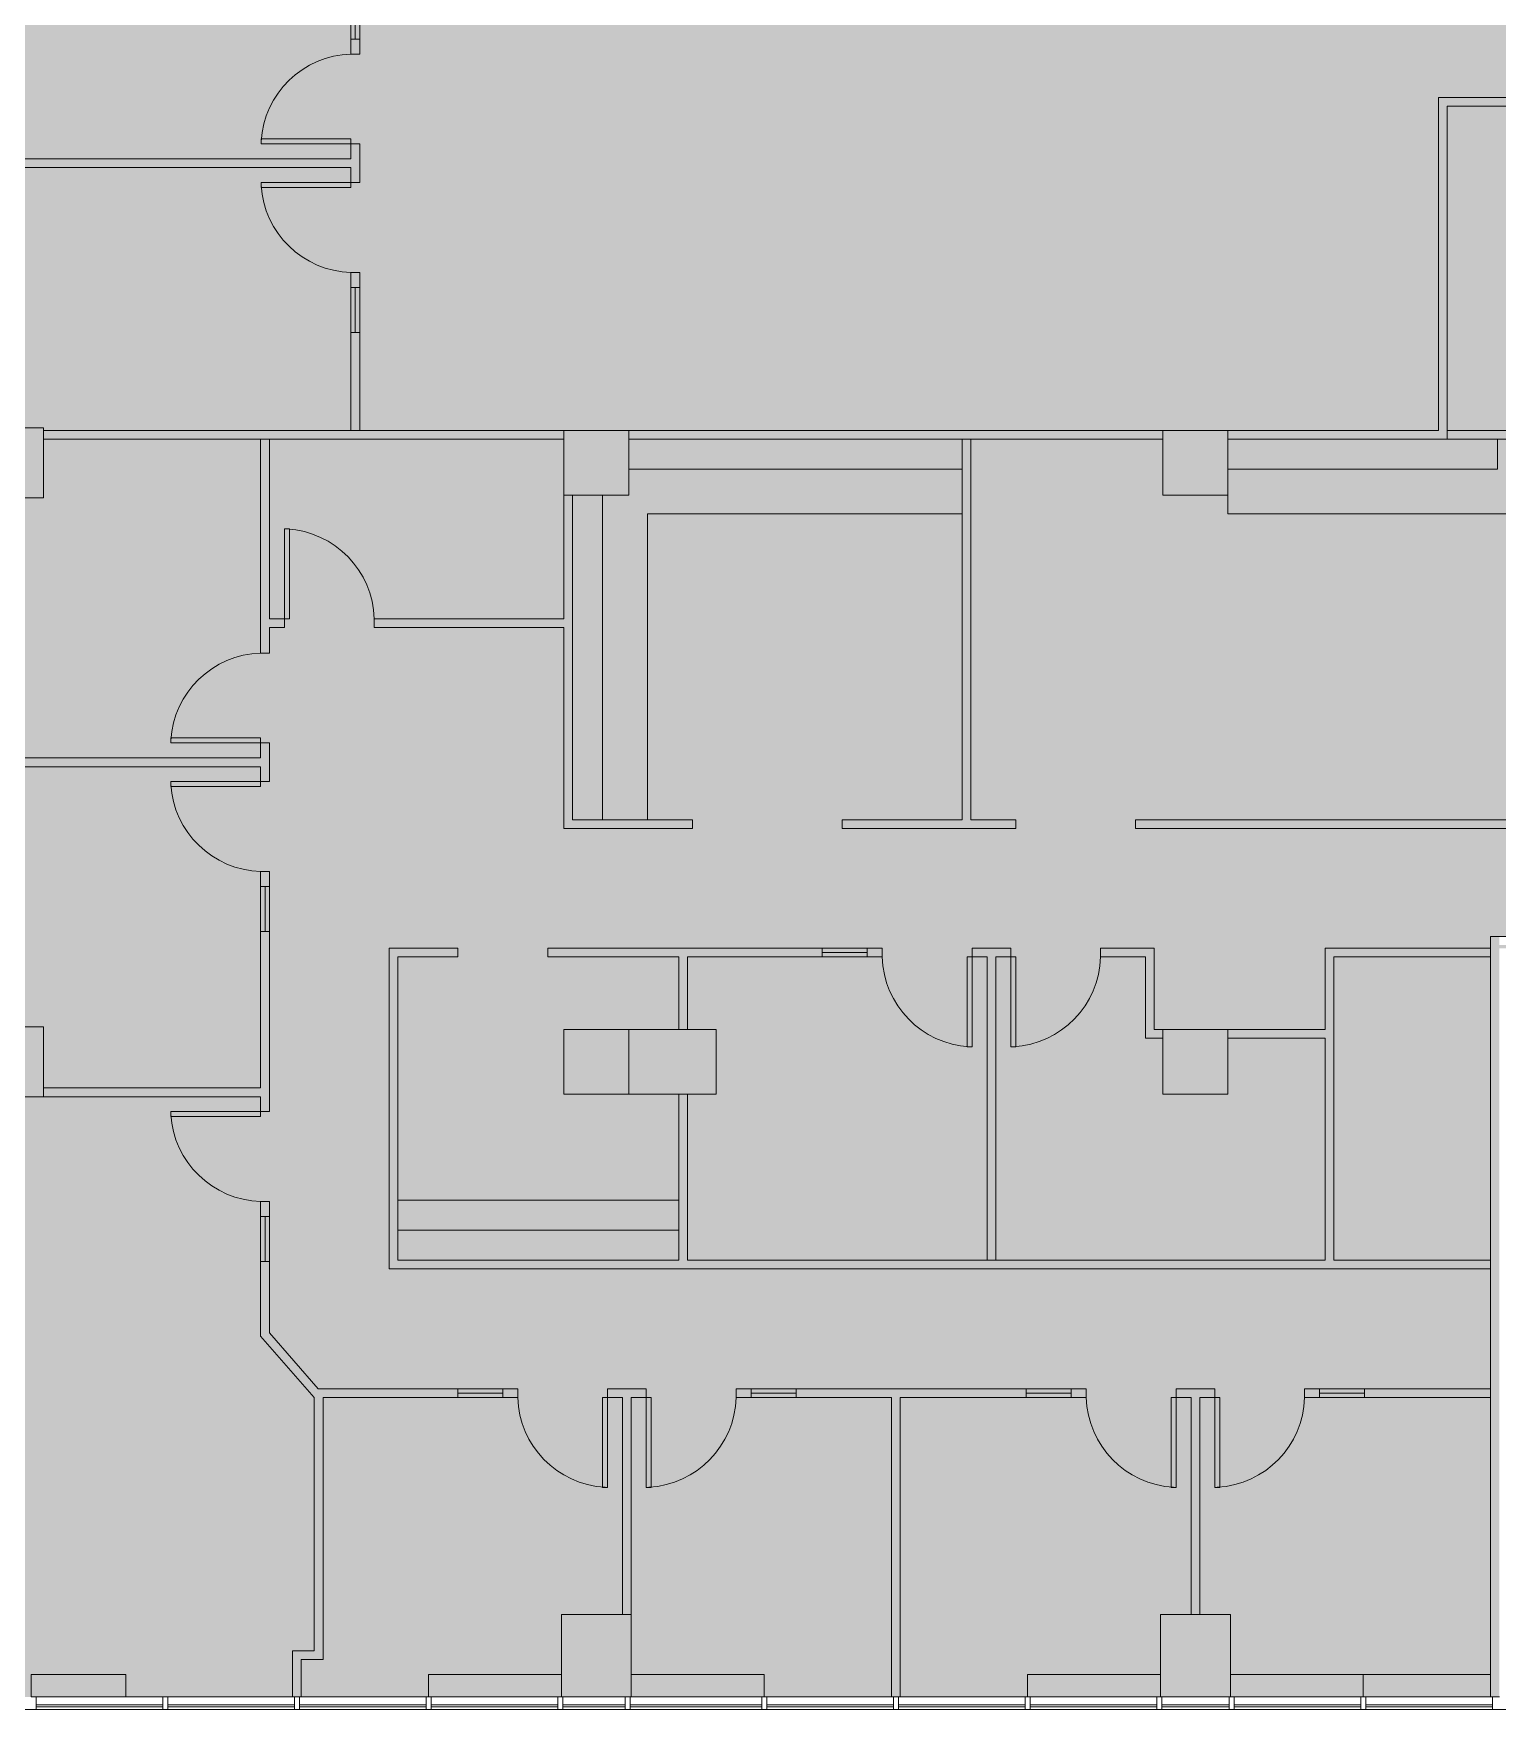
# Model space of a CAD drawing. Header units: inches. Extents: x 41 to 2552, y -541 to 533.
# Drawn here: x 348 to 935, y -541 to 130 of the extents above; entities that cross this region are included whole.
import ezdxf

# ---------------------------------------------------------------- set-up
doc = ezdxf.new("R2010")
doc.units = ezdxf.units.IN
doc.header["$MEASUREMENT"] = 0
for name, color, linetype, lineweight in [('A-DETL-GENF', 92, 'Continuous', 9), ('A-GLAZ-EXST', 7, 'Continuous', 9), ('A-WALL-PATT', 111, 'Continuous', 13), ('Bb-col', 7, 'Continuous', 9), ('Bb-cor', 7, 'Continuous', 9), ('Bb-dmiz', 7, 'Continuous', 9), ('BB-Wall', 7, 'Continuous', 9), ('CAD background - for revit_dwg', 8, 'Continuous', 9), ('I-WALL', 2, 'Continuous', 13), ('Mullion', 7, 'Continuous', 9)]:
    doc.layers.add(name, color=color, linetype=linetype, lineweight=lineweight)

# ---------------------------------------------------------------- blocks, each defined once
blk = doc.blocks.new('CAD background - for revit_dwg-1564186-New Construction - Partition Plan')
at = {"lineweight": 9}
h = blk.add_hatch(color=256, dxfattribs=at)
h.paths.add_polyline_path([(245.5, 5), (273.5, 5), (273.5, 38), (245.5, 38)], flags=0)
h.paths.add_polyline_path([(1713.13, 5), (1713.5, 5), (1713.5, 38), (1685.5, 38), (1685.5, 5), (1709.63, 5)], flags=0)
h.paths.add_polyline_path([(1925.5, 5), (1953.5, 5), (1953.5, 38), (1925.5, 38)], flags=0)
h.paths.add_polyline_path([(485.5, 5), (513.5, 5), (513.5, 38), (485.5, 38)], flags=0)
h.paths.add_polyline_path([(1233.5, 5), (1233.5, 38), (1205.5, 38), (1205.5, 5), (1230, 5)], flags=0)
h.paths.add_polyline_path([(2166, 5), (2194, 5), (2194, 33), (2166, 33)], flags=0)
h.paths.add_polyline_path([(1445.5, 5), (1473.5, 5), (1473.5, 38), (1445.5, 38)], flags=0)
h.paths.add_polyline_path([(969, 5), (993.5, 5), (993.5, 38), (965.5, 38), (965.5, 5)], flags=0)
h.paths.add_polyline_path([(725.5, 5), (753.5, 5), (753.5, 38), (725.5, 38)], flags=0)
h.paths.add_polyline_path([(726.5, 245), (751.5, 245), (751.5, 250), (755, 250), (755, 275.5), (726.5, 275.5)], flags=0)
h.paths.add_polyline_path([(2161, 245.5), (2194, 245.5), (2194, 273.5), (2161, 273.5)], flags=0)
h.paths.add_polyline_path([(38, 245.5), (38, 273.5), (5, 273.5), (5, 245.5)], flags=0)
h.paths.add_polyline_path([(1208.75, 246.5), (1232.5, 246.5), (1232.5, 272.25), (1208.75, 272.25), (1208.75, 248)], flags=0)
h.paths.add_polyline_path([(486.5, 246.5), (512.5, 246.5), (512.5, 272.5), (486.5, 272.5)], flags=0)
h.paths.add_polyline_path([(1709, 246.5), (1712.5, 246.5), (1712.5, 272.5), (1686.5, 272.5), (1686.5, 246.5), (1690, 246.5)], flags=0)
h.paths.add_polyline_path([(1947, 246.5), (1952.5, 246.5), (1952.5, 272.5), (1891.5, 272.5), (1891.5, 246.5), (1945.82, 246.5)], flags=0)
h.paths.add_polyline_path([(1448.23, 246.5), (1472.5, 246.5), (1472.5, 272.5), (1446.5, 272.5), (1446.5, 246.5)], flags=0)
h.paths.add_polyline_path([(1017.56, 250), (1022, 250), (1022, 272.5), (970, 272.5), (970, 250), (999, 250)], flags=0)
h.paths.add_polyline_path([(5, 485.5), (38, 485.5), (38, 513.5), (5, 513.5)], flags=0)
h.paths.add_polyline_path([(2194, 485.5), (2194, 513.5), (2161, 513.5), (2161, 485.5)], flags=0)
h.paths.add_polyline_path([(1943.5, 486.5), (1952.5, 486.5), (1952.5, 512.5), (1926.5, 512.5), (1926.5, 486.5)], flags=0)
h.paths.add_polyline_path([(1690, 486.5), (1712.5, 486.5), (1712.5, 512.5), (1686.5, 512.5), (1686.5, 486.5)], flags=0)
h.paths.add_polyline_path([(486.5, 486.5), (512.5, 486.5), (512.5, 512.5), (486.5, 512.5)], flags=0)
h.paths.add_polyline_path([(1454.52, 486.5), (1476.77, 486.5), (1476.77, 512.5), (1450.77, 512.5), (1450.77, 486.5), (1451.02, 486.5)], flags=0)
h.paths.add_polyline_path([(272.5, 486.5), (272.5, 512.5), (246.5, 512.5), (246.5, 486.5)], flags=0)
h.paths.add_polyline_path([(730, 486.5), (752.5, 486.5), (752.5, 512.5), (726.5, 512.5), (726.5, 486.5)], flags=0)
h.paths.add_polyline_path([(38, 725.5), (38, 753.5), (5, 753.5), (5, 725.5)], flags=0)
h.paths.add_polyline_path([(2194, 725.5), (2194, 753.5), (2161, 753.5), (2161, 725.5)], flags=0)
h.paths.add_polyline_path([(726.5, 726.5), (752.5, 726.5), (752.5, 752.5), (726.5, 752.5)], flags=0)
h.paths.add_polyline_path([(1926.5, 726.5), (1952.5, 726.5), (1952.5, 752.5), (1926.5, 752.5)], flags=0)
h.paths.add_polyline_path([(1686.5, 726.5), (1712.5, 726.5), (1712.5, 752.5), (1686.5, 752.5)], flags=0)
h.paths.add_polyline_path([(1476.77, 726.5), (1476.77, 752.5), (1450.77, 752.5), (1450.77, 726.5), (1472.5, 726.5)], flags=0)
h.paths.add_polyline_path([(246.5, 726.5), (272.5, 726.5), (272.5, 752.5), (246.5, 752.5)], flags=0)
h.paths.add_polyline_path([(486.5, 726.5), (512.5, 726.5), (512.5, 752.5), (486.5, 752.5)], flags=0)
h.paths.add_polyline_path([(2161, 965.5), (2194, 965.5), (2194, 993.5), (2161, 993.5), (2161, 988)], flags=0)
h.paths.add_polyline_path([(38, 965.5), (38, 993.5), (5, 993.5), (5, 965.5)], flags=0)
h.paths.add_polyline_path([(728.81, 966.5), (752.5, 966.5), (752.5, 992.5), (728.81, 992.5), (728.81, 991)], flags=0)
h.paths.add_polyline_path([(1232.5, 966.5), (1232.5, 992.5), (1206.5, 992.5), (1206.5, 966.5)], flags=0)
h.paths.add_polyline_path([(1472.5, 966.5), (1472.5, 992.5), (1446.5, 992.5), (1446.5, 966.5)], flags=0)
h.paths.add_polyline_path([(1952.5, 966.5), (1952.5, 992.5), (1926.5, 992.5), (1926.5, 966.5)], flags=0)
h.paths.add_polyline_path([(486.5, 966.5), (512.5, 966.5), (512.5, 992.5), (486.5, 992.5)], flags=0)
h.paths.add_polyline_path([(966.5, 966.5), (992.5, 966.5), (992.5, 992.5), (966.5, 992.5), (966.5, 988)], flags=0)
h.paths.add_polyline_path([(1712.5, 966.5), (1712.5, 992.5), (1686.5, 992.5), (1686.5, 966.5)], flags=0)
h.paths.add_polyline_path([(246.5, 966.5), (272.5, 966.5), (272.5, 992.5), (246.5, 992.5)], flags=0)
at = {"layer": 'A-GLAZ-EXST'}
for p, q in [((35, 1.87), (85.75, 1.87)), ((35, 1.12), (85.75, 1.12)), ((87.75, 1.87), (138.5, 1.87)), ((87.75, 1.12), (138.5, 1.12)), ((140.5, 1.87), (191.25, 1.87)), ((140.5, 1.12), (191.25, 1.12)), ((193.25, 1.87), (244, 1.87)), ((193.25, 1.12), (244, 1.12)), ((246, 1.87), (271.07, 1.87)), ((246, 1.12), (271.07, 1.12)), ((273.07, 1.87), (325.75, 1.87)), ((273.07, 1.12), (325.75, 1.12)), ((327.75, 1.87), (378.5, 1.87)), ((327.75, 1.12), (378.5, 1.12)), ((380.5, 1.87), (431.25, 1.87)), ((380.5, 1.12), (431.25, 1.12)), ((433.25, 1.87), (484, 1.87)), ((433.25, 1.12), (484, 1.12)), ((486, 1.87), (513, 1.87)), ((486, 1.12), (513, 1.12)), ((515, 1.87), (565.75, 1.87)), ((515, 1.12), (565.75, 1.12)), ((567.75, 1.87), (618.5, 1.87)), ((567.75, 1.12), (618.5, 1.12))]:
    blk.add_line(p, q, dxfattribs=at)
at = {"layer": 'Bb-col'}
blk.add_line((272.5, 246.5), (272.5, 272.5), dxfattribs=at)
at = {"layer": 'Bb-col', "flags": 128}
for points in [[(5, 513.5), (5, 485.5), (38, 485.5), (38, 513.5)], [(272.5, 486.5), (272.5, 512.5), (246.5, 512.5), (246.5, 486.5)], [(512.5, 486.5), (512.5, 512.5), (486.5, 512.5), (486.5, 486.5)], [(5, 273.5), (5, 245.5), (38, 245.5), (38, 273.5)], [(246.5, 246.5), (307.5, 246.5), (307.5, 272.5), (246.5, 272.5)], [(512.5, 246.5), (512.5, 272.5), (486.5, 272.5), (486.5, 246.5)], [(245.5, 5), (245.5, 38), (273.5, 38), (273.5, 5)], [(485.5, 5), (485.5, 38), (513.5, 38), (513.5, 5)]]:
    blk.add_lwpolyline(points, close=True, dxfattribs=at)
at = {"layer": 'Bb-cor'}
for p, q in [((566.75, 5), (566.75, 14)), ((617.75, 5), (33, 5))]:
    blk.add_line(p, q, dxfattribs=at)
at = {"layer": 'Bb-cor', "flags": 128}
for points in [[(0, 1074.23), (0, 0), (2199, 0), (2199, 1074.23)], [(617.75, 14), (513.5, 14), (513.5, 5), (617.75, 5)]]:
    blk.add_lwpolyline(points, dxfattribs=at)
for points in [[(33, 14), (33, 5), (71, 5), (71, 14)], [(192.25, 14), (192.25, 5), (245.5, 5), (245.5, 14)], [(273.5, 14), (273.5, 5), (326.75, 5), (326.75, 14)], [(432.25, 14), (432.25, 5), (485.5, 5), (485.5, 14)]]:
    blk.add_lwpolyline(points, close=True, dxfattribs=at)
at = {"layer": 'Bb-dmiz'}
for p, q in [((38, 512.5), (246.5, 512.5)), ((272.5, 512.5), (486.5, 512.5)), ((38, 509), (246.5, 509)), ((272.5, 509), (486.5, 509))]:
    blk.add_line(p, q, dxfattribs=at)
at = {"layer": 'Bb-dmiz', "flags": 128}
for points in [[(512.5, 512.5), (596.81, 512.5), (596.81, 645.88), (790.81, 645.88)], [(512.5, 509), (600.31, 509), (600.31, 642.38), (790.81, 642.38)]]:
    blk.add_lwpolyline(points, dxfattribs=at)
at = {"layer": 'BB-Wall'}
for p, q in [((162.93, 669.25), (162.93, 687.25)), ((161.18, 669.25), (164.68, 669.25)), ((161.18, 569.75), (164.68, 569.75)), ((162.93, 569.75), (162.93, 551.75)), ((164.68, 551.75), (161.18, 551.75)), ((272.5, 497), (406, 497)), ((262, 486.5), (262, 356.5)), ((125, 329.75), (128.5, 329.75)), ((126.75, 329.75), (126.75, 311.75)), ((128.5, 311.75), (125, 311.75)), ((350, 301.5), (350, 305)), ((368, 303.25), (350, 303.25)), ((368, 305), (368, 301.5)), ((292.5, 204), (180, 204)), ((125, 197.53), (128.5, 197.53)), ((126.75, 197.53), (126.75, 179.53)), ((292.5, 192), (180, 192)), ((128.5, 179.53), (125, 179.53)), ((204, 125), (204, 128.5)), ((222, 128.5), (222, 125)), ((321.5, 128.5), (321.5, 125)), ((339.5, 125), (339.5, 128.5)), ((431.75, 125), (431.75, 128.5)), ((449.75, 128.5), (449.75, 125)), ((549.25, 128.5), (549.25, 125)), ((567.25, 125), (567.25, 128.5)), ((222, 126.75), (204, 126.75)), ((321.5, 126.75), (339.5, 126.75)), ((449.75, 126.75), (431.75, 126.75)), ((549.25, 126.75), (567.25, 126.75))]:
    blk.add_line(p, q, dxfattribs=at)
at = {"layer": 'BB-Wall', "flags": 128}
for points in [[(38, 737.75), (161.18, 737.75), (161.18, 663.25), (164.68, 663.25), (164.68, 737.75), (198.5, 737.75), (198.5, 741.25), (38, 741.25)], [(5, 621.25), (161.18, 621.25), (161.18, 629.25), (125.18, 629.25), (125.18, 627.25), (164.68, 627.25), (164.68, 611.75), (125.18, 611.75), (125.18, 609.75), (161.18, 609.75), (161.18, 617.75), (5, 617.75)], [(164.68, 512.5), (164.68, 575.75), (161.18, 575.75), (161.18, 512.5)], [(600.31, 509), (651.27, 509), (675, 477.82), (675, 464.5), (678.5, 464.5), (678.5, 479), (653, 512.5), (600.31, 512.5)], [(125, 509), (125, 423.25), (128.5, 423.25), (128.5, 433.5), (134.5, 433.5), (134.5, 473), (136.5, 473), (136.5, 437), (128.5, 437), (128.5, 509)], [(406, 509), (406, 356.5), (358, 356.5), (358, 353), (427.5, 353), (427.5, 356.5), (409.5, 356.5), (409.5, 509)], [(620.5, 509), (620.5, 497), (512.5, 497)], [(246.5, 486.5), (246.5, 437), (170.5, 437), (170.5, 433.5), (246.5, 433.5), (246.5, 353), (298, 353), (298, 356.5), (250, 356.5), (250, 486.5)], [(512.5, 486.5), (512.5, 479), (674.1, 479)], [(406, 479), (280, 479), (280, 356.5)], [(5, 377.75), (125, 377.75), (125, 369.75), (89, 369.75), (89, 371.75), (128.5, 371.75), (128.5, 387.25), (89, 387.25), (89, 389.25), (125, 389.25), (125, 381.25), (5, 381.25)], [(38, 249.03), (125, 249.03), (125, 335.75), (128.5, 335.75), (128.5, 239.53)], [(617.75, 176.5), (176.5, 176.5), (176.5, 305), (204, 305), (204, 301.5)], [(296, 272.5), (296, 301.5), (374, 301.5), (374, 305), (240, 305), (240, 301.5), (292.5, 301.5), (292.5, 272.5)], [(416, 180), (416, 301.5), (408, 301.5), (408, 265.5), (410, 265.5), (410, 305), (425.5, 305), (425.5, 265.5), (427.5, 265.5), (427.5, 301.5), (419.5, 301.5), (419.5, 180)], [(486.5, 269), (479.5, 269), (479.5, 301.5), (461.5, 301.5), (461.5, 305), (483, 305), (483, 272.5), (486.5, 272.5)], [(617.75, 305), (551.5, 305), (551.5, 272.5), (512.5, 272.5)], [(292.5, 246.5), (292.5, 180), (180, 180), (180, 301.5), (204, 301.5)], [(617.75, 180), (555, 180), (555, 301.5), (617.75, 301.5)], [(512.5, 269), (551.5, 269), (551.5, 180), (296, 180), (296, 246.5)], [(128.5, 239.53), (89, 239.53), (89, 237.53), (125, 237.53), (125, 245.53), (38, 245.53)], [(137.75, 5), (137.75, 23.5), (146.5, 23.5), (146.5, 125), (125, 149.53), (125, 203.53), (128.5, 203.53), (128.5, 150.85), (148.09, 128.5), (228, 128.5), (228, 125), (150, 125), (150, 20), (141.25, 20), (141.25, 5)], [(270, 38), (270, 125), (262, 125), (262, 89), (264, 89), (264, 128.5), (279.5, 128.5), (279.5, 89), (281.5, 89), (281.5, 125), (273.5, 125), (273.5, 38)], [(377.75, 5), (377.75, 125), (315.5, 125), (315.5, 128.5)], [(381.25, 5), (381.25, 125), (455.75, 125), (455.75, 128.5), (315.5, 128.5)], [(497.75, 38), (497.75, 125), (489.75, 125), (489.75, 89), (491.75, 89), (491.75, 128.5), (507.25, 128.5), (507.25, 89), (509.25, 89), (509.25, 125), (501.25, 125), (501.25, 38)], [(617.75, 125), (543.25, 125), (543.25, 128.5), (617.75, 128.5)]]:
    blk.add_lwpolyline(points, dxfattribs=at)
blk.add_lwpolyline([(678.5, 353), (475.5, 353), (475.5, 356.5), (675, 356.5), (675, 428.5), (678.5, 428.5)], close=True, dxfattribs=at)
at = {"layer": 'BB-Wall'}
for centre, start, end in [((162.22, 626.17), 91.59943, 176.78671), ((162.22, 612.83), 183.21329, 268.40057), ((133.42, 435.96), 1.59943, 86.78671), ((126.04, 386.17), 91.59943, 176.78671), ((126.04, 372.83), 183.21329, 268.40057), ((411.08, 302.54), 181.59943, 266.78671), ((424.42, 302.54), 273.21329, 358.40057), ((126.04, 240.61), 183.21329, 268.40057), ((265.08, 126.04), 181.59943, 266.78671), ((278.42, 126.04), 273.21329, 358.40057), ((492.83, 126.04), 181.59943, 266.78671), ((506.17, 126.04), 273.21329, 358.40057)]:
    blk.add_arc(centre, 37.09, start, end, dxfattribs=at)
at = {"layer": 'Mullion'}
for p, q in [((35, 0), (35, 5)), ((85.75, 0), (85.75, 5)), ((87.75, 0), (87.75, 5)), ((138.5, 5), (138.5, 0)), ((140.5, 5), (140.5, 0)), ((191.25, 5), (191.25, 0)), ((193.25, 5), (193.25, 0)), ((244, 0), (244, 5)), ((246, 0), (246, 5)), ((271.07, 0), (271.07, 5)), ((273.07, 0), (273.07, 5)), ((325.75, 0), (325.75, 5)), ((327.75, 0), (327.75, 5)), ((378.5, 5), (378.5, 0)), ((380.5, 5), (380.5, 0)), ((431.25, 0), (431.25, 5)), ((433.25, 0), (433.25, 5)), ((484, 0), (484, 5)), ((486, 0), (486, 5)), ((513, 0), (513, 5)), ((515, 0), (515, 5)), ((565.75, 0), (565.75, 5)), ((567.75, 0), (567.75, 5)), ((618.5, 5), (618.5, 0))]:
    blk.add_line(p, q, dxfattribs=at)

msp = doc.modelspace()

# ---------------------------------------------------------------- hatches: boundary and pattern name
at = {"layer": 'A-DETL-GENF'}
h = msp.add_hatch(color=9, dxfattribs=at)
h.paths.add_polyline_path([(352.06, -536.01), (559.56, -536.01), (559.56, -503.01), (587.56, -503.01), (587.56, -536.01), (799.56, -536.01), (799.56, -503.01), (827.56, -503.01), (827.56, -536.01), (931.81, -536.01), (931.81, -231.26), (1040.56, -231.26), (1040.56, -28.51), (1066.56, -28.51), (1066.56, -51.01), (1105.38, -51.01), (1105.38, -7.01), (1109.38, -7.01), (1109.38, 64.99), (1105.38, 64.99), (1105.38, 211.8), (1109.38, 211.8), (1109.38, 247.8), (1105.38, 247.8), (1105.38, 349.8), (1109.38, 349.8), (1109.38, 354.11), (858.88, 354.11), (858.88, 415.99), (982.88, 415.99), (982.88, 449.99), (1042.88, 449.99), (1042.88, 451.49), (1066.56, 451.49), (1066.56, 425.49), (1042.88, 425.49), (1042.88, 415.99), (1109.38, 415.99), (1109.38, 455.99), (1195.38, 455.99), (1195.38, 415.99), (1699.84, 415.99), (1699.84, 425.49), (1760.56, 425.49), (1760.56, 451.49), (1786.56, 451.49), (1786.56, 425.49), (1789.84, 425.49), (1789.84, 446.99), (1849.84, 446.99), (1849.84, 320.99), (1764.84, 320.99), (1764.84, 211.49), (1790.84, 211.49), (1790.84, 185.49), (1764.84, 185.49), (1764.84, 39.49), (1797.06, 39.49), (1797.06, -39.76), (2000.56, -39.76), (2000.56, -28.51), (2026.56, -28.51), (2026.56, -39.76), (2240.56, -39.76), (2240.56, -28.51), (2266.56, -28.51), (2266.56, -39.76), (2475.06, -39.76), (2475.06, -27.51), (2508.06, -27.51), (2508.06, 184.49), (2475.06, 184.49), (2475.06, 212.49), (2508.06, 212.49), (2508.06, 424.49), (2475.06, 424.49), (2475.06, 452.49), (2508.06, 452.49), (2508.06, 533.22), (319.06, 533.22), (319.06, 452.49), (352.06, 452.49), (352.06, 424.49), (319.06, 424.49), (319.06, 212.49), (352.06, 212.49), (352.06, 184.49), (319.06, 184.49), (319.06, -27.51), (352.06, -27.51), (352.06, -55.51), (319.06, -55.51), (319.06, -267.51), (352.06, -267.51), (352.06, -295.51), (319.06, -295.51), (319.06, -536.01)], flags=0)
h.paths.add_polyline_path([(800.56, -294.51), (800.56, -268.51), (826.56, -268.51), (826.56, -294.51), (812.93, -294.51)], flags=0)
h.paths.add_polyline_path([(1040.56, -236.01), (1040.56, -234.76), (935.31, -234.76), (935.31, -236.01), (936.56, -236.01)], flags=0)
h.paths.add_polyline_path([(800.56, -54.51), (800.56, -28.51), (826.56, -28.51), (826.56, -54.51)], flags=0)
h.paths.add_polyline_path([(560.56, -54.51), (560.56, -28.51), (586.56, -28.51), (586.56, -54.51)], flags=0)
h.paths.add_polyline_path([(1692.34, -53.89), (1692.34, 354.11), (1586.4, 354.11), (1586.4, 343.11), (1651.46, 343.11), (1651.46, 302.05), (1525.4, 302.05), (1525.4, 354.11), (1209.4, 354.11), (1209.4, -53.89), (1513.4, -53.89), (1513.4, -41.89), (1485.65, -41.89), (1485.65, 8.11), (1625.4, 8.11), (1625.4, -49.89), (1594.4, -49.89), (1594.4, -41.89), (1567.4, -41.89), (1567.4, -53.89), (1691.21, -53.89)], flags=0)
h.paths.add_polyline_path([(1066.56, 185.49), (1040.56, 185.49), (1040.56, 211.49), (1066.56, 211.49)], flags=0)
h.paths.add_polyline_path([(560.56, 185.49), (560.56, 211.49), (586.56, 211.49), (586.56, 185.49)], flags=0)
h.paths.add_polyline_path([(2240.56, 185.49), (2240.56, 211.49), (2266.56, 211.49), (2266.56, 185.49)], flags=0)
h.paths.add_polyline_path([(2000.56, 185.49), (2000.56, 211.49), (2026.56, 211.49), (2026.56, 185.49)], flags=0)
h.paths.add_polyline_path([(800.56, 185.49), (800.56, 211.49), (826.56, 211.49), (826.56, 185.49)], flags=0)
h.paths.add_polyline_path([(2000.56, 425.49), (2000.56, 451.49), (2026.56, 451.49), (2026.56, 425.49)], flags=0)
h.paths.add_polyline_path([(800.56, 425.49), (800.56, 451.49), (826.56, 451.49), (826.56, 425.49)], flags=0)
h.paths.add_polyline_path([(1280.56, 425.49), (1280.56, 451.49), (1306.56, 451.49), (1306.56, 425.49)], flags=0)
h.paths.add_polyline_path([(2266.56, 425.49), (2240.56, 425.49), (2240.56, 451.49), (2266.56, 451.49), (2266.56, 446.99)], flags=0)
h.paths.add_polyline_path([(560.56, 425.49), (560.56, 451.49), (586.56, 451.49), (586.56, 425.49)], flags=0)
h.paths.add_polyline_path([(1520.56, 425.49), (1520.56, 451.49), (1546.56, 451.49), (1546.56, 425.49), (1525.4, 425.49)], flags=0)
at = {"layer": 'A-WALL-PATT'}
msp.add_hatch(color=8, dxfattribs=at).paths.add_polyline_path([(931.81, -536.01), (935.31, -536.01), (935.31, -231.26), (931.81, -231.26), (931.81, -313.17)], flags=0)

# ---------------------------------------------------------------- linework, layer by layer
at = {"layer": 'I-WALL', "color": 250, "lineweight": 20}
for p, q in [((931.81, -231.26), (931.81, -536.01)), ((1040.56, -231.26), (931.81, -231.26)), ((931.81, -536.01), (935.31, -536.01))]:
    msp.add_line(p, q, dxfattribs=at)

# ---------------------------------------------------------------- block references
at = {"layer": 'CAD background - for revit_dwg', "color": 7}
msp.add_blockref('CAD background - for revit_dwg-1564186-New Construction - Partition Plan', (314.06, -541.01), dxfattribs=at)

doc.saveas('drawing.dxf')
